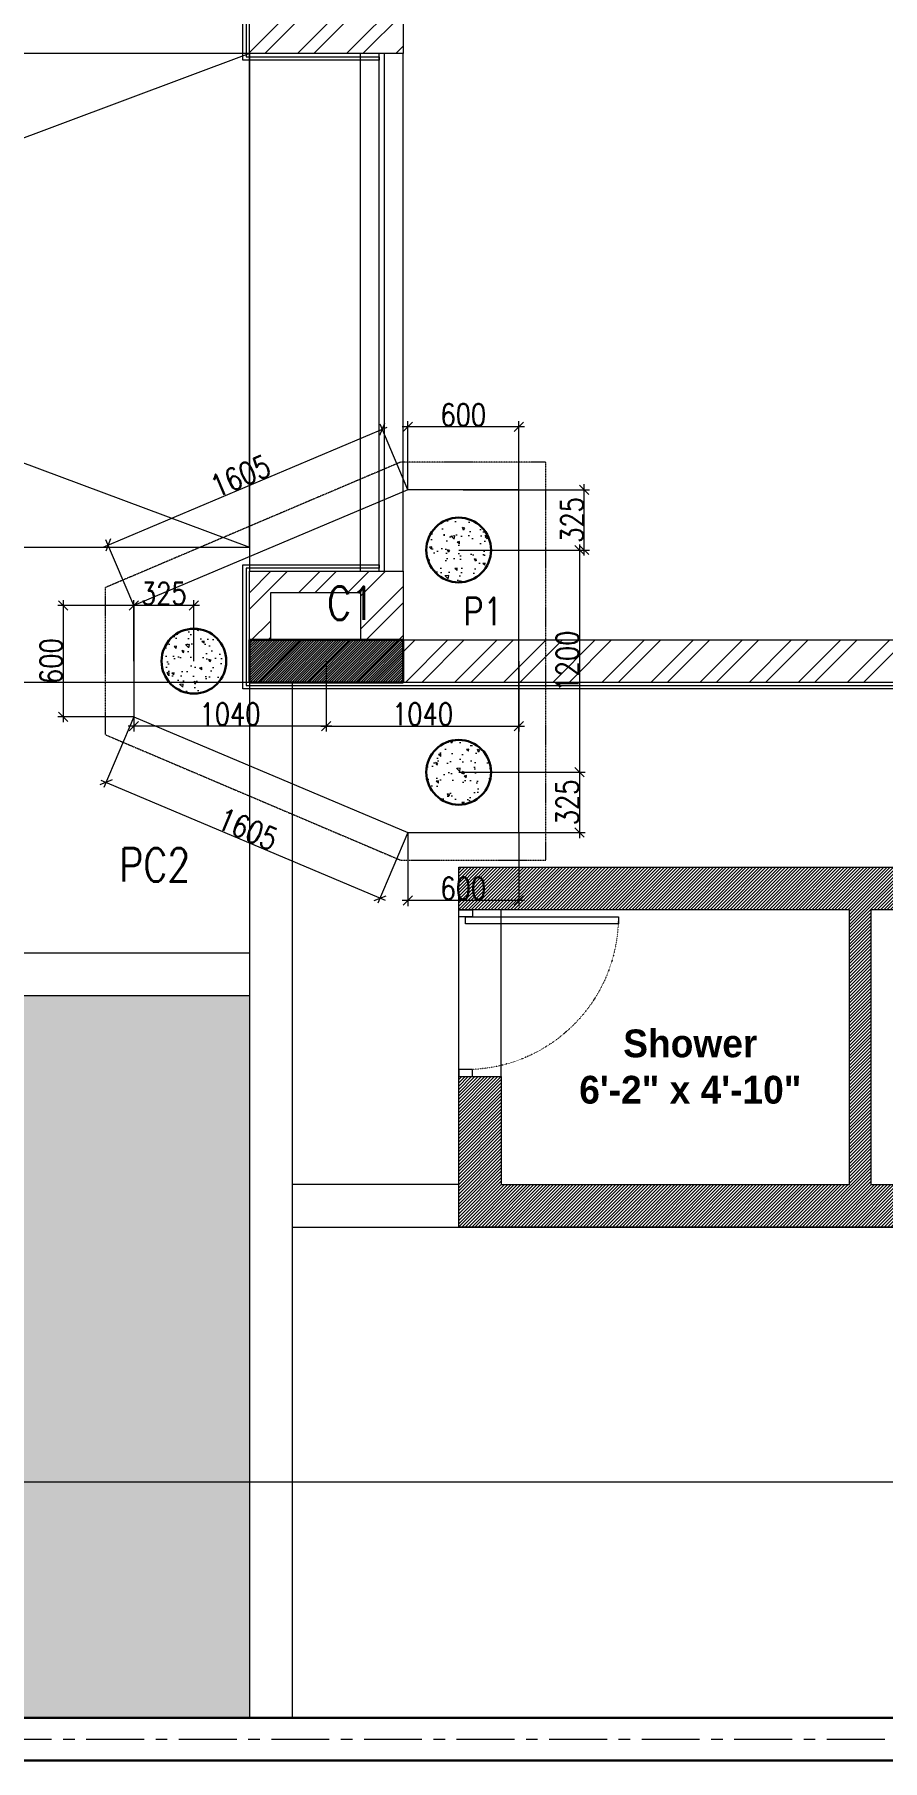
# Model space of a CAD drawing. Header units: metres. Extents: x 5205117 to 5948571, y 646915 to 1143748.
# Drawn here: x 5316327 to 5320907, y 1067810 to 1077128 of the extents above; entities that cross this region are included whole.
import ezdxf

# ---------------------------------------------------------------- set-up
doc = ezdxf.new("R2010")
doc.units = ezdxf.units.M
doc.header["$MEASUREMENT"] = 0
doc.header["$PDMODE"] = 35
doc.header["$PDSIZE"] = 10
for name, pattern in [('CENTER', [2, 1.25, -0.25, 0.25, -0.25]), ('CONTINOUS', [0]), ('DASHED', [0.75, 0.5, -0.25]), ('DOT', [0.25, 0, -0.25]), ('HIDDEN', [0.375, 0.25, -0.125])]:
    doc.linetypes.add(name, pattern=pattern)
doc.layers.get('0').update_dxf_attribs({"color": 1, "linetype": 'DASHED', "lineweight": 30})
for name, color, linetype, lineweight in [('A-01-GF', 8, 'CONTINOUS', 0), ('A-Center line', 1, 'CENTER', 9), ('plot 5', 7, 'Continuous', 30), ('road ht', 8, 'Continuous', 5), ('S-COLUMN & WALL', 5, 'Continuous', 30), ('S-COLUMN_H', 250, 'Continuous', 0), ('S-FOUND-EXCAVATION', 253, 'HIDDEN', 0), ('S-FOUND-FOOTING', 7, 'Continuous', 15), ('S-PILE', 96, 'Continuous', 30), ('S-TEXT', 7, 'Continuous', 0), ('S-TEXT COL.', 1, 'Continuous', 0), ('S-TEXT PILE', 7, 'Continuous', 0)]:
    doc.layers.add(name, color=color, linetype=linetype, lineweight=lineweight)
doc.layers.add('A-GF', color=8, linetype='Continuous', lineweight=0, transparency=0.5)
doc.styles.add('C-ROOM', font='arial.ttf')
doc.styles.add('CENTURY GOTHIC', font='GOTHIC.TTF')
doc.styles.add('SETU 1', font='romans.shx', dxfattribs={"width": 0.8})
doc.styles.get("Standard").update_dxf_attribs({"font": 'GOTHIC.TTF'})
doc.dimstyles.new('A-DIM 100', dxfattribs={"dimscale": 100, "dimtxt": 2.5, "dimasz": 1.5, "dimexe": 1, "dimexo": 1, "dimgap": 0.5, "dimtad": 1, "dimdec": 0, "dimrnd": 5, "dimzin": 3, "dimdsep": 46, "dimtxsty": 'C-ROOM', "dimblk1": 'ARCHTICK', "dimblk2": 'ARCHTICK', "dimsah": 1, "dimcen": 1.5, "dimdle": 1, "dimclrd": 256, "dimclre": 256, "dimclrt": 256, "dimadec": 0, "dimazin": 0, "dimtfac": 0.6, "dimtdec": 0, "dimtofl": 0, "dimtmove": 1, "dimatfit": 3, "dimfxl": 1, "dimtolj": 1, "dimtzin": 0, "dimlwd": -1, "dimlwe": -1, "dimarcsym": 0})
doc.dimstyles.get("Standard").update_dxf_attribs({"dimtxt": 2, "dimasz": 1, "dimexe": 0, "dimexo": 0, "dimgap": 0.1, "dimtad": 1, "dimdsep": 46, "dimtxsty": 'Standard', "dimblk": 'OBLIQUE', "dimcen": 0.1, "dimclrd": 256, "dimclre": 256, "dimclrt": 256, "dimadec": 0, "dimazin": 0, "dimtfac": 1, "dimtofl": 0, "dimtmove": 1, "dimatfit": 2, "dimldrblk": 'OPEN90', "dimfxl": 1, "dimtolj": 1, "dimtzin": 0, "dimlwd": -1, "dimlwe": -1, "dimarcsym": 0})

# ---------------------------------------------------------------- blocks, each defined once
blk = doc.blocks.new('d 1200')
at = {"layer": 'A-GF', "ltscale": 10}
for points in [[(-50, -5.82077e-11), (-50, 1099.999999999941), (-100, 1099.999999999941), (-100, -5.82077e-11)], [(-1200, -50), (-1200, 49.99999999994179), (-1150, 49.99999999994179), (-1150, -50)], [(0, -50), (0, 49.99999999994179), (-50, 49.99999999994179), (-50, -50)]]:
    blk.add_lwpolyline(points, close=True, dxfattribs=at)
at = {"layer": 'A-GF', "linetype": 'DOT', "ltscale": 2}
blk.add_arc((-50, -5.82077e-11), 1100, 90, 180, dxfattribs=at)
blk = doc.blocks.new('_Oblique')
at = {"color": 0, "linetype": 'ByBlock', "lineweight": -2}
blk.add_line((-0.5, -0.5), (0.5, 0.5), dxfattribs=at)
blk = doc.blocks.new('*D411')
at = {"layer": 'Defpoints', "color": 0, "ltscale": 5, "transparency": 16777216}
for p in [(5303338.314533548, 1069313.286205735), (5303338.314533548, 1069313.286205735), (5324948.314533549, 1069313.286205735)]:
    blk.add_point(p, dxfattribs=at)
at = {"layer": 'road ht', "color": 1, "ltscale": 5, "transparency": 16777216}
blk.add_line((5324948.314533549, 1069313.286205735), (5303338.314533548, 1069313.286205735), dxfattribs=at)
at = {"layer": 'road ht', "color": 1, "ltscale": 5, "transparency": 16777216, "xscale": 250, "yscale": 250, "zscale": 250, "rotation": 180}
blk.add_blockref('_Oblique', (5303338.314533548, 1069313.286205735), dxfattribs=at)
at = {"layer": 'road ht', "color": 1, "ltscale": 5, "transparency": 16777216, "xscale": 250, "yscale": 250, "zscale": 250}
blk.add_blockref('_Oblique', (5324948.314533549, 1069313.286205735), dxfattribs=at)
at = {"layer": 'road ht', "color": 1, "ltscale": 5, "transparency": 16777216, "insert": (5314143.314533549, 1069597.089740745), "char_height": 350, "attachment_point": 5}
blk.add_mtext('\\A1;21610', dxfattribs=at)
blk = doc.blocks.new('_Open90')
at = {"color": 0, "linetype": 'ByBlock', "lineweight": -2}
for p, q in [((-0.5, 0.5), (0, 0)), ((0, 0), (-1, 0)), ((0, 0), (-0.5, -0.5))]:
    blk.add_line(p, q, dxfattribs=at)
blk = doc.blocks.new('jkdfhjksh')
at = {"layer": 'A-01-GF', "lineweight": -2, "ltscale": 5}
h = blk.add_hatch(dxfattribs=at)
h.set_pattern_fill('ANSI32', color=256, scale=500, angle=180)
h.set_pattern_definition([(225, (0, 40543.84578141826), (132.5825214724776, -132.5825214724777), []), (225, (-88.38834750000001, 40543.84578141826), (132.5825214724776, -132.5825214724777), [])])
h.paths.add_polyline_path([(5322893.314533546, 1124074.282909575), (5322893.314533546, 1124809.282909575), (5318318.314533546, 1124809.282909575), (5318318.314533546, 1124074.282909575), (5318088.314533546, 1124074.282909575), (5318088.314533546, 1124809.282909575), (5315388.314533545, 1124809.282909575), (5315388.314533545, 1124074.282909575), (5315158.314533545, 1124074.282909575), (5315158.314533545, 1124924.282909575), (5323870.814533546, 1124924.282909575), (5323870.814533546, 1124824.282909575), (5323970.814533546, 1124824.282909575), (5323970.814533546, 1124924.282909575), (5324948.314533546, 1124924.282909575), (5324948.314533546, 1122959.282909575), (5322893.314533546, 1122959.282909575), (5322893.314533546, 1123074.282909575), (5324718.314533546, 1123074.282909575), (5324718.314533546, 1124694.282909575), (5323123.314533546, 1124694.282909575), (5323123.314533546, 1124074.282909575)])
h.paths.add_polyline_path([(5313353.314533544, 1124924.282909575), (5313353.314533544, 1124694.282909575), (5313723.314533547, 1124694.282909575), (5313723.314533547, 1124299.282909575), (5313353.314533544, 1124299.282909575), (5313353.314533544, 1124184.282909575), (5314043.314533545, 1124184.282909575), (5314043.314533545, 1124074.282909575), (5314158.314533544, 1124074.282909575), (5314158.314533544, 1124924.282909575)], flags=17)
h.paths.add_polyline_path([(5314043.314533545, 1124299.282909575), (5313838.314533547, 1124299.282909575), (5313838.314533547, 1124694.282909575), (5314043.314533545, 1124694.282909575)], flags=16)
h.paths.add_polyline_path([(5305918.314533546, 1117569.282909575), (5307928.314533547, 1117569.282909575), (5307928.314533547, 1116844.282909575), (5308043.314533547, 1116844.282909575), (5308043.314533547, 1117799.282909575), (5305688.314533547, 1117799.282909575), (5305688.314533547, 1114174.282909575), (5310348.314533546, 1114174.282909575), (5310348.314533546, 1114774.282909575), (5309748.314533546, 1114774.282909575), (5309748.314533546, 1117569.282909575), (5310348.314533546, 1117569.282909575), (5310348.314533546, 1119529.282909575), (5309518.314533546, 1119529.282909575), (5309518.314533546, 1117799.282909575), (5309068.314533546, 1117799.282909575), (5309068.314533546, 1117569.282909575), (5309518.314533546, 1117569.282909575), (5309518.314533546, 1116044.282909575), (5307928.314533547, 1116044.282909575), (5307928.314533547, 1115814.282909575), (5309518.314533546, 1115814.282909575), (5309518.314533546, 1114404.282909575), (5305918.314533546, 1114404.282909575)])
h.paths.add_polyline_path([(5310118.314533546, 1124924.282909575), (5309148.314533547, 1124924.282909575), (5309148.314533547, 1124694.282909575), (5309518.314533546, 1124694.282909575), (5309518.314533546, 1122059.282909575), (5307718.314533547, 1122059.282909575), (5307718.314533547, 1122659.282909575), (5307603.314533546, 1122659.282909575), (5307603.314533546, 1122059.282909575), (5305803.314533546, 1122059.282909575), (5305803.314533546, 1122659.282909575), (5305688.314533547, 1122659.282909575), (5305688.314533547, 1121829.282909575), (5318318.314533549, 1121829.282909575), (5318318.314533545, 1123074.282909575), (5318088.314533546, 1123074.282909575), (5318088.314533546, 1122059.282909575), (5314158.314533544, 1122059.282909588), (5314158.314533544, 1123174.282909575), (5314043.314533545, 1123174.282909575), (5314043.314533545, 1122059.282909588), (5311293.314533546, 1122059.282909588), (5311293.314533546, 1123274.282909575), (5311178.314533547, 1123274.282909575), (5311178.314533547, 1122059.282909575), (5309748.314533546, 1122059.282909575), (5309748.314533546, 1124184.282909575), (5311178.314533547, 1124184.282909575), (5311178.314533547, 1124074.282909575), (5311293.314533546, 1124074.282909575), (5311293.314533546, 1124299.282909575), (5309748.314533546, 1124299.282909575), (5309748.314533546, 1124694.282909575), (5310118.314533546, 1124694.282909575)])
h.paths.add_polyline_path([(5323423.314533546, 1114174.282909575), (5323423.314533546, 1114774.282909575), (5324948.314533546, 1114774.282909575), (5324948.314533546, 1114174.282909575)])
h.paths.add_polyline_path([(5323123.314533546, 1114174.282909575), (5317488.314533546, 1114174.282909575), (5317488.314533546, 1114774.282909575), (5318318.314533546, 1114774.282909575), (5318318.314533546, 1114404.282909575), (5322893.314533546, 1114404.282909575), (5322893.314533546, 1114774.282909575), (5323123.314533546, 1114774.282909575)])
h.paths.add_polyline_path([(5318088.314533546, 1114659.282909575), (5318088.314533546, 1114404.282909575), (5317603.314533546, 1114404.282909575), (5317603.314533546, 1114659.282909575)], flags=16)
h.paths.add_polyline_path([(5324718.314533546, 1114404.282909575), (5324718.314533546, 1114659.282909575), (5323653.314533546, 1114659.282909575), (5323653.314533546, 1114404.282909575)], flags=16)
h.paths.add_polyline_path([(5317488.314533546, 1117569.282909575), (5317488.314533546, 1119529.282909575), (5318318.314533546, 1119529.282909575), (5318318.314533546, 1117569.282909575)])
h.paths.add_polyline_path([(5317603.314533546, 1117799.282909575), (5317603.314533546, 1119299.282909575), (5318088.314533546, 1119299.282909575), (5318088.314533546, 1117799.282909575)], flags=16)
h.paths.add_polyline_path([(5300858.314533546, 1124924.282909575), (5308248.314533547, 1124924.282909575), (5308248.314533547, 1124694.282909575), (5307718.314533547, 1124694.282909575), (5307718.314533547, 1123559.282909575), (5307603.314533546, 1123559.282909575), (5307603.314533546, 1124694.282909575), (5305803.314533546, 1124694.282909575), (5305803.314533546, 1123659.282909575), (5305688.314533547, 1123659.282909575), (5305688.314533547, 1124694.282909575), (5301088.314533546, 1124694.282909575), (5301088.314533546, 1124324.282909575), (5300858.314533546, 1124324.282909575)])
h.paths.add_polyline_path([(5322893.314533546, 1121459.282909575), (5322893.314533546, 1122059.282909575), (5324948.314533546, 1122059.282909575), (5324948.314533546, 1121459.282909575)])
h.paths.add_polyline_path([(5323123.314533546, 1121574.282909575), (5323123.314533546, 1121829.282909575), (5324718.314533546, 1121829.282909575), (5324718.314533546, 1121574.282909575)], flags=16)
h.paths.add_polyline_path([(5300858.314533546, 1120599.282909575), (5305688.314533547, 1120599.282909575), (5305688.314533547, 1119299.282909575), (5305918.314533546, 1119299.282909575), (5305918.314533546, 1120829.282909575), (5301088.314533546, 1120829.282909575), (5301088.314533546, 1121199.282909575), (5300858.314533546, 1121199.282909575)])
h.paths.add_polyline_path([(5310233.314533546, 1117799.282909575), (5309748.314533546, 1117799.282909575), (5309748.314533546, 1119299.282909575), (5310233.314533546, 1119299.282909575)], flags=16)
h.paths.add_polyline_path([(5299058.314533547, 1120599.282909575), (5300558.314533547, 1120599.282909575), (5300558.314533547, 1121199.282909575), (5299058.314533547, 1121199.282909575)])
h.paths.add_polyline_path([(5299288.314533546, 1120829.282909575), (5300478.314533546, 1120829.282909575), (5300478.314533546, 1121084.282909575), (5299288.314533546, 1121084.282909575)], flags=16)
h.paths.add_polyline_path([(5299058.314533547, 1124924.282909575), (5300558.314533547, 1124924.282909575), (5300558.314533547, 1124324.282909575), (5299058.314533547, 1124324.282909575)])
h.paths.add_polyline_path([(5299288.314533546, 1124694.282909575), (5300478.314533546, 1124694.282909575), (5300478.314533546, 1124439.282909575), (5299288.314533546, 1124439.282909575)], flags=16)
h.paths.add_polyline_path([(5303338.314533546, 1120299.282909575), (5303338.314533546, 1119299.282909575), (5303568.314533546, 1119299.282909575), (5303568.314533546, 1120299.282909575)], flags=0)
h.paths.add_polyline_path([(5303338.314533546, 1114174.282909575), (5303568.314533546, 1114174.282909575), (5303568.314533546, 1117799.282909575), (5303338.314533546, 1117799.282909575)])
h.paths.add_polyline_path([(5309748.314533546, 1114659.282909575), (5310233.314533546, 1114659.282909575), (5310233.314533546, 1114404.282909575), (5309748.314533546, 1114404.282909575)], flags=16)
h = blk.add_hatch(dxfattribs=at)
h.set_pattern_fill('ANSI31', color=256, scale=75)
h.set_pattern_definition([(45, (2505790.000507657, 714149.0825430695), (-6.629126073623882, 6.629126073623883), [])])
h.paths.add_polyline_path([(5318318.314533549, 1114404.282909575), (5317488.314533549, 1114404.282909575), (5317488.314533549, 1114174.282909575), (5318318.314533549, 1114174.282909575)])
for p, q in [((5317488.314533546, 1117569.282909575), (5310348.314533546, 1117569.282909575)), ((5317488.314533546, 1117569.282909575), (5310348.314533546, 1114904.282909575)), ((5310348.314533546, 1117569.282909575), (5317488.314533549, 1114904.282909575)), ((5317488.314533546, 1117569.282909575), (5317488.314533546, 1114774.282909575)), ((5318088.314533546, 1114774.282909575), (5318088.314533546, 1117569.282909575)), ((5318188.314533547, 1114774.282909575), (5318188.314533547, 1117569.282909575)), ((5318218.314533546, 1114774.282909575), (5318218.314533546, 1117569.282909575)), ((5318318.314533546, 1114774.282909575), (5318318.314533546, 1117569.282909575)), ((5317488.314533549, 1114174.282909575), (5310348.314533546, 1114174.282909575))]:
    blk.add_line(p, q, dxfattribs=at)
for points in [[(5317488.314533546, 1117569.282909575), (5317488.314533546, 1119529.282909575), (5318318.314533546, 1119529.282909575), (5318318.314533546, 1117569.282909575)], [(5310348.314533546, 1114904.282909575), (5317488.314533546, 1114904.282909575), (5317488.314533546, 1117569.282909575), (5310348.314533546, 1117569.282909575)], [(5318188.314533547, 1114791.282909575), (5317471.314533547, 1114791.282909575), (5317471.314533547, 1114157.282909574), (5323140.314533547, 1114157.282909574), (5323140.314533547, 1114791.282909575), (5323023.314533546, 1114791.282909575), (5323023.314533546, 1114809.282909575), (5323158.314533547, 1114809.282909575), (5323158.314533547, 1114139.282909574), (5317453.314533546, 1114139.282909574), (5317453.314533546, 1114809.282909575), (5318188.314533547, 1114809.282909575)], [(5323123.314533546, 1114174.282909575), (5317488.314533546, 1114174.282909575), (5317488.314533546, 1114774.282909575), (5318318.314533546, 1114774.282909575), (5318318.314533546, 1114404.282909575), (5322893.314533546, 1114404.282909575), (5322893.314533546, 1114774.282909575), (5323123.314533546, 1114774.282909575)], [(5318088.314533546, 1114659.282909575), (5318088.314533546, 1114404.282909575), (5317603.314533546, 1114404.282909575), (5317603.314533546, 1114659.282909575)], [(5318318.314533549, 1114404.282909575), (5317488.314533549, 1114404.282909575), (5317488.314533549, 1114174.282909575), (5318318.314533549, 1114174.282909575)]]:
    blk.add_lwpolyline(points, close=True, dxfattribs=at)
at = {"layer": 'A-01-GF', "lineweight": -2, "ltscale": 5, "flags": 128}
blk.add_lwpolyline([(5317471.314533547, 1119399.282909575), (5317471.314533547, 1117552.282909575), (5318188.314533547, 1117552.282909575), (5318188.314533547, 1117534.282909575), (5317453.314533546, 1117534.282909575), (5317453.314533546, 1119399.282909575)], close=True, dxfattribs=at)
blk = doc.blocks.new('P2')
at = {"layer": 'S-PILE', "lineweight": 0}
h = blk.add_hatch(dxfattribs=at)
h.set_pattern_fill('AR-CONC', color=256, scale=20)
h.set_pattern_definition([(50, (0, 0), (143.4520365201507, -12.55042699651902), [15, -165]), (355, (0, 0), (-27.7502667226, 150.4384267400024), [12, -132]), (100.45144446, (11.9543362, -1.0458688), (115.7017693454224, 137.8879981937259), [12.74803839999999, -140.2284223999999]), (46.1842, (0, 40), (213.4482661343145, -33.10385615861531), [22.5, -247.5]), (96.63563549000003, (17.787349, 37.2413386), (186.9323891348456, 194.8237201549101), [19.1220684, -210.3427519999999]), (351.18416399, (0, 40), (186.9323890109546, 194.823720053998), [18, -198.0000002]), (21, (20, 30), (119.3814104236923, -80.52377813306776), [15, -165]), (326, (20, 30), (48.66306638431634, 145.0300090093706), [12, -132]), (71.45144474, (29.94845080000001, 23.2896852), (168.0444753459942, 64.50623056127077), [12.748038, -140.2284224]), (37.5, (0, 0), (2.431971063458133, 66.5787707662623), [0, -130.4, 0, -134, 0, -132.5]), (7.499999999999999, (0, 0), (52.61390748842972, 78.88234237647205), [0, -76.39999999999999, 0, -127.4, 0, -50.5]), (327.5, (-44.59999999999999, 0), (106.7644872344818, -4.510974346875951), [0, -50, 0, -156, 0, -207]), (317.5, (-64.6, 0), (116.6372338684772, 20.02099646646354), [0, -65, 0, -103.6, 0, -147])])
edge = h.paths.add_edge_path()
edge.add_arc((0, 0), 175, 0, 360)
at = {"layer": 'S-PILE'}
blk.add_circle((0, 0), 175, dxfattribs=at)
blk = doc.blocks.new('*D475')
at = {"layer": 'Defpoints', "color": 0, "transparency": 16777216}
for p in [(5316863.314533549, 1073445.437128158), (5318343.450911826, 1072820.437114863), (5318193.787423098, 1072466.001323738)]:
    blk.add_point(p, dxfattribs=at)
at = {"layer": 'S-TEXT', "color": 9, "transparency": 16777216}
for p, q in [((5316863.314533549, 1073445.437128158), (5316701.981035231, 1073063.364208454)), ((5318343.450911826, 1072820.437114863), (5318182.117413507, 1072438.364195158))]:
    blk.add_line(p, q, dxfattribs=at)
at = {"layer": 'S-TEXT', "transparency": 16777216}
blk.add_line((5316686.013916242, 1073102.671346625), (5318221.424551678, 1072454.331314147), dxfattribs=at)
at = {"layer": 'S-TEXT', "transparency": 16777216, "xscale": 50, "yscale": 50, "zscale": 50}
for p, rotation in [((5316713.65104482, 1073091.001337034), 157.1076893340098), ((5318193.787423098, 1072466.001323738), 337.1076893340098)]:
    blk.add_blockref('_Oblique', p, dxfattribs=dict(at, rotation=rotation))
at = {"layer": 'S-TEXT', "color": 0, "lineweight": 0, "transparency": 16777216, "insert": (5317479.00425474, 1072838.381775643), "char_height": 120, "attachment_point": 5, "rotation": 337.1076893340098, "style": 'SETU 1'}
blk.add_mtext('\\A1;1605', dxfattribs=at)
blk = doc.blocks.new('*D476')
at = {"layer": 'Defpoints', "color": 0, "transparency": 16777216}
for p in [(5318205.343818183, 1074997.504855259), (5318343.450911826, 1074670.437114863), (5316863.314533549, 1074045.437128159)]:
    blk.add_point(p, dxfattribs=at)
at = {"layer": 'S-TEXT', "color": 9, "transparency": 16777216}
for p, q in [((5318343.450911826, 1074670.437114863), (5318193.673809012, 1075025.141984017)), ((5316863.314533549, 1074045.437128159), (5316713.537430737, 1074400.141997313))]:
    blk.add_line(p, q, dxfattribs=at)
at = {"layer": 'S-TEXT', "transparency": 16777216}
blk.add_line((5316697.570311148, 1074360.834859386), (5318232.980946941, 1075009.174864428), dxfattribs=at)
at = {"layer": 'S-TEXT', "transparency": 16777216, "xscale": 50, "yscale": 50, "zscale": 50}
for p, rotation in [((5318205.343818183, 1074997.504855259), 22.89230979239079), ((5316725.207439907, 1074372.504868555), 202.8923097923908)]:
    blk.add_blockref('_Oblique', p, dxfattribs=dict(at, rotation=rotation))
at = {"layer": 'S-TEXT', "color": 0, "lineweight": 0, "transparency": 16777216, "insert": (5317439.990609178, 1074744.885307549), "char_height": 120, "attachment_point": 5, "rotation": 22.892309792390794, "style": 'SETU 1'}
blk.add_mtext('\\A1;1605', dxfattribs=at)
blk = doc.blocks.new('*D477')
at = {"layer": 'Defpoints', "color": 0, "transparency": 16777216}
for p in [(5316863.314533551, 1074045.437128159), (5316482.616403862, 1073445.437128159), (5316863.314533551, 1073445.437128159)]:
    blk.add_point(p, dxfattribs=at)
at = {"layer": 'S-TEXT', "color": 9, "transparency": 16777216}
for p, q in [((5316863.314533551, 1074045.437128159), (5316452.616403863, 1074045.437128159)), ((5316863.314533551, 1073445.437128159), (5316452.616403863, 1073445.437128159))]:
    blk.add_line(p, q, dxfattribs=at)
at = {"layer": 'S-TEXT', "transparency": 16777216}
blk.add_line((5316482.616403862, 1074075.437128159), (5316482.616403862, 1073415.437128159), dxfattribs=at)
at = {"layer": 'S-TEXT', "transparency": 16777216, "xscale": 50, "yscale": 50, "zscale": 50}
for p, rotation in [((5316482.616403862, 1074045.437128159), 90), ((5316482.616403862, 1073445.437128159), 270)]:
    blk.add_blockref('_Oblique', p, dxfattribs=dict(at, rotation=rotation))
at = {"layer": 'S-TEXT', "color": 0, "lineweight": 0, "transparency": 16777216, "insert": (5316417.616403862, 1073745.437128157), "char_height": 120, "attachment_point": 5, "rotation": 90, "style": 'SETU 1'}
blk.add_mtext('\\A1;600', dxfattribs=at)
blk = doc.blocks.new('*D473')
at = {"layer": 'Defpoints', "color": 0, "transparency": 16777216}
for p in [(5318618.314533551, 1074345.437123012), (5318618.314533551, 1073145.437123012), (5319270.654096615, 1073145.437123012)]:
    blk.add_point(p, dxfattribs=at)
at = {"layer": 'S-TEXT', "transparency": 16777216}
blk.add_line((5319270.654096615, 1074375.437123012), (5319270.654096615, 1073115.437123012), dxfattribs=at)
at = {"layer": 'S-TEXT', "color": 9, "transparency": 16777216}
for p, q in [((5318618.314533551, 1074345.437123012), (5319300.654096614, 1074345.437123012)), ((5318618.314533551, 1073145.437123012), (5319300.654096614, 1073145.437123012))]:
    blk.add_line(p, q, dxfattribs=at)
at = {"layer": 'S-TEXT', "transparency": 16777216, "xscale": 50, "yscale": 50, "zscale": 50}
for p, rotation in [((5319270.654096615, 1074345.437123012), 90), ((5319270.654096615, 1073145.437123012), 270)]:
    blk.add_blockref('_Oblique', p, dxfattribs=dict(at, rotation=rotation))
at = {"layer": 'S-TEXT', "color": 0, "lineweight": 0, "transparency": 16777216, "insert": (5319205.654096614, 1073745.437123011), "char_height": 120, "attachment_point": 5, "rotation": 90, "style": 'SETU 1'}
blk.add_mtext('\\A1;1200', dxfattribs=at)
blk = doc.blocks.new('*D478')
at = {"layer": 'Defpoints', "color": 0, "transparency": 16777216}
for p in [(5318343.450911826, 1075010.292876665), (5318343.450911826, 1074670.437114862), (5318943.450960119, 1074670.437114862)]:
    blk.add_point(p, dxfattribs=at)
at = {"layer": 'S-TEXT', "color": 9, "transparency": 16777216}
for p, q in [((5318343.450911826, 1074670.437114862), (5318343.450911826, 1075040.292876665)), ((5318943.450960119, 1074670.437114862), (5318943.450960119, 1075040.292876665))]:
    blk.add_line(p, q, dxfattribs=at)
at = {"layer": 'S-TEXT', "transparency": 16777216}
blk.add_line((5318973.45096012, 1075010.292876665), (5318313.450911825, 1075010.292876665), dxfattribs=at)
at = {"layer": 'S-TEXT', "transparency": 16777216, "xscale": 50, "yscale": 50, "zscale": 50, "rotation": 180}
blk.add_blockref('_Oblique', (5318343.450911826, 1075010.292876665), dxfattribs=at)
at = {"layer": 'S-TEXT', "transparency": 16777216, "xscale": 50, "yscale": 50, "zscale": 50}
blk.add_blockref('_Oblique', (5318943.450960119, 1075010.292876665), dxfattribs=at)
at = {"layer": 'S-TEXT', "color": 0, "lineweight": 0, "transparency": 16777216, "insert": (5318643.450935972, 1075075.292876665), "char_height": 120, "attachment_point": 5, "style": 'SETU 1'}
blk.add_mtext('\\A1;600', dxfattribs=at)
blk = doc.blocks.new('*D479')
at = {"layer": 'Defpoints', "color": 0, "transparency": 16777216}
for p in [(5318343.450911826, 1072820.437114863), (5318943.450960119, 1072820.437114863), (5318343.450911826, 1072453.466929209)]:
    blk.add_point(p, dxfattribs=at)
at = {"layer": 'S-TEXT', "color": 9, "transparency": 16777216}
for p, q in [((5318343.450911826, 1072820.437114863), (5318343.450911826, 1072423.466929209)), ((5318943.450960119, 1072820.437114863), (5318943.450960119, 1072423.466929209))]:
    blk.add_line(p, q, dxfattribs=at)
at = {"layer": 'S-TEXT', "transparency": 16777216}
blk.add_line((5318973.45096012, 1072453.466929209), (5318313.450911825, 1072453.466929209), dxfattribs=at)
at = {"layer": 'S-TEXT', "transparency": 16777216, "xscale": 50, "yscale": 50, "zscale": 50, "rotation": 180}
blk.add_blockref('_Oblique', (5318343.450911826, 1072453.466929209), dxfattribs=at)
at = {"layer": 'S-TEXT', "transparency": 16777216, "xscale": 50, "yscale": 50, "zscale": 50}
blk.add_blockref('_Oblique', (5318943.450960119, 1072453.466929209), dxfattribs=at)
at = {"layer": 'S-TEXT', "color": 0, "lineweight": 0, "transparency": 16777216, "insert": (5318643.450935972, 1072518.466929209), "char_height": 120, "attachment_point": 5, "style": 'SETU 1'}
blk.add_mtext('\\A1;600', dxfattribs=at)
blk = doc.blocks.new('*D480')
at = {"layer": 'Defpoints', "color": 0, "transparency": 16777216}
for p in [(5317903.314533549, 1073745.437128156), (5318943.450960119, 1073745.437114863), (5318943.450960119, 1073394.759449108)]:
    blk.add_point(p, dxfattribs=at)
at = {"layer": 'S-TEXT', "color": 9, "transparency": 16777216}
for p, q in [((5317903.314533549, 1073745.437128156), (5317903.314533549, 1073364.759449108)), ((5318943.450960119, 1073745.437114863), (5318943.450960119, 1073364.759449108))]:
    blk.add_line(p, q, dxfattribs=at)
at = {"layer": 'S-TEXT', "transparency": 16777216}
blk.add_line((5317873.314533549, 1073394.759449108), (5318973.45096012, 1073394.759449108), dxfattribs=at)
at = {"layer": 'S-TEXT', "transparency": 16777216, "xscale": 50, "yscale": 50, "zscale": 50, "rotation": 180}
blk.add_blockref('_Oblique', (5317903.314533549, 1073394.759449108), dxfattribs=at)
at = {"layer": 'S-TEXT', "transparency": 16777216, "xscale": 50, "yscale": 50, "zscale": 50}
blk.add_blockref('_Oblique', (5318943.450960119, 1073394.759449108), dxfattribs=at)
at = {"layer": 'S-TEXT', "color": 0, "lineweight": 0, "transparency": 16777216, "insert": (5318423.382746835, 1073459.759449108), "char_height": 120, "attachment_point": 5, "style": 'SETU 1'}
blk.add_mtext('\\A1;1040', dxfattribs=at)
blk = doc.blocks.new('*D481')
at = {"layer": 'Defpoints', "color": 0, "transparency": 16777216}
for p in [(5316863.314533549, 1073745.437128158), (5317903.314533549, 1073745.437128156), (5316863.314533549, 1073394.759449108)]:
    blk.add_point(p, dxfattribs=at)
at = {"layer": 'S-TEXT', "color": 9, "transparency": 16777216}
for p, q in [((5316863.314533549, 1073745.437128158), (5316863.314533549, 1073364.759449108)), ((5317903.314533549, 1073745.437128156), (5317903.314533549, 1073364.759449108))]:
    blk.add_line(p, q, dxfattribs=at)
at = {"layer": 'S-TEXT', "transparency": 16777216}
blk.add_line((5317933.31453355, 1073394.759449108), (5316833.31453355, 1073394.759449108), dxfattribs=at)
at = {"layer": 'S-TEXT', "transparency": 16777216, "xscale": 50, "yscale": 50, "zscale": 50, "rotation": 180}
blk.add_blockref('_Oblique', (5316863.314533549, 1073394.759449108), dxfattribs=at)
at = {"layer": 'S-TEXT', "transparency": 16777216, "xscale": 50, "yscale": 50, "zscale": 50}
blk.add_blockref('_Oblique', (5317903.314533549, 1073394.759449108), dxfattribs=at)
at = {"layer": 'S-TEXT', "color": 0, "lineweight": 0, "transparency": 16777216, "insert": (5317383.314533549, 1073459.759449108), "char_height": 120, "attachment_point": 5, "style": 'SETU 1'}
blk.add_mtext('\\A1;1040', dxfattribs=at)
blk = doc.blocks.new('*D482')
at = {"layer": 'Defpoints', "color": 0, "transparency": 16777216}
for p in [(5318643.314533551, 1074670.437114863), (5319295.65409661, 1074670.437114863), (5318618.314533551, 1074345.437123012)]:
    blk.add_point(p, dxfattribs=at)
at = {"layer": 'S-TEXT', "color": 9, "transparency": 16777216}
for p, q in [((5318643.314533551, 1074670.437114863), (5319325.654096611, 1074670.437114863)), ((5318618.314533551, 1074345.437123012), (5319325.654096611, 1074345.437123012))]:
    blk.add_line(p, q, dxfattribs=at)
at = {"layer": 'S-TEXT', "transparency": 16777216}
blk.add_line((5319295.65409661, 1074315.437123012), (5319295.65409661, 1074700.437114863), dxfattribs=at)
at = {"layer": 'S-TEXT', "transparency": 16777216, "xscale": 50, "yscale": 50, "zscale": 50}
for p, rotation in [((5319295.65409661, 1074670.437114863), 90), ((5319295.65409661, 1074345.437123012), 270)]:
    blk.add_blockref('_Oblique', p, dxfattribs=dict(at, rotation=rotation))
at = {"layer": 'S-TEXT', "color": 0, "lineweight": 0, "transparency": 16777216, "insert": (5319230.65409661, 1074507.937118936), "char_height": 120, "attachment_point": 5, "rotation": 90, "style": 'SETU 1'}
blk.add_mtext('\\A1;325', dxfattribs=at)
blk = doc.blocks.new('*D474')
at = {"layer": 'Defpoints', "color": 0, "transparency": 16777216}
for p in [(5318618.314533551, 1073145.437133306), (5318618.314533551, 1072820.437141456), (5319270.654096609, 1072820.437141456)]:
    blk.add_point(p, dxfattribs=at)
at = {"layer": 'S-TEXT', "transparency": 16777216}
blk.add_line((5319270.654096609, 1073175.437133306), (5319270.654096609, 1072790.437141456), dxfattribs=at)
at = {"layer": 'S-TEXT', "color": 9, "transparency": 16777216}
for p, q in [((5318618.314533551, 1073145.437133306), (5319300.654096609, 1073145.437133306)), ((5318618.314533551, 1072820.437141456), (5319300.654096609, 1072820.437141456))]:
    blk.add_line(p, q, dxfattribs=at)
at = {"layer": 'S-TEXT', "transparency": 16777216, "xscale": 50, "yscale": 50, "zscale": 50}
for p, rotation in [((5319270.654096609, 1073145.437133306), 90), ((5319270.654096609, 1072820.437141456), 270)]:
    blk.add_blockref('_Oblique', p, dxfattribs=dict(at, rotation=rotation))
at = {"layer": 'S-TEXT', "color": 0, "lineweight": 0, "transparency": 16777216, "insert": (5319205.654096609, 1072982.937137379), "char_height": 120, "attachment_point": 5, "rotation": 90, "style": 'SETU 1'}
blk.add_mtext('\\A1;325', dxfattribs=at)
blk = doc.blocks.new('*D483')
at = {"layer": 'Defpoints', "color": 0, "transparency": 16777216}
for p in [(5316863.314533549, 1074045.437128159), (5316863.314533549, 1073745.437128158), (5317188.314533549, 1073745.437128158)]:
    blk.add_point(p, dxfattribs=at)
at = {"layer": 'S-TEXT', "transparency": 16777216}
blk.add_line((5317218.314533549, 1074045.437128159), (5316833.31453355, 1074045.437128159), dxfattribs=at)
at = {"layer": 'S-TEXT', "color": 9, "transparency": 16777216}
for p, q in [((5316863.314533549, 1073745.437128158), (5316863.314533549, 1074075.437128159)), ((5317188.314533549, 1073745.437128158), (5317188.314533549, 1074075.437128159))]:
    blk.add_line(p, q, dxfattribs=at)
at = {"layer": 'S-TEXT', "transparency": 16777216, "xscale": 50, "yscale": 50, "zscale": 50, "rotation": 180}
blk.add_blockref('_Oblique', (5316863.314533549, 1074045.437128159), dxfattribs=at)
at = {"layer": 'S-TEXT', "transparency": 16777216, "xscale": 50, "yscale": 50, "zscale": 50}
blk.add_blockref('_Oblique', (5317188.314533549, 1074045.437128159), dxfattribs=at)
at = {"layer": 'S-TEXT', "color": 0, "lineweight": 0, "transparency": 16777216, "insert": (5317025.814533549, 1074110.437128159), "char_height": 120, "attachment_point": 5, "style": 'SETU 1'}
blk.add_mtext('\\A1;325', dxfattribs=at)

msp = doc.modelspace()

# ---------------------------------------------------------------- hatches: boundary and pattern name
at = {"layer": 'road ht', "transparency": 33554559}
h = msp.add_hatch(dxfattribs=at)
h.set_pattern_fill('ANSI31', color=256, scale=100, angle=180)
h.set_pattern_definition([(225, (2943964.917347267, -117154.6295754014), (8.83883476483184, -8.838834764831851), [])])
h.paths.add_polyline_path([(5320844.272063568, 1072402.976315349), (5320844.272063568, 1070920.437455028), (5322360.970729187, 1070920.437455028), (5322360.970729187, 1072632.976315349), (5322590.970728233, 1072632.976315349), (5322590.970728233, 1070690.437455028), (5318618.301626518, 1070690.437455028), (5318618.301626518, 1071502.976315111), (5318848.301625564, 1071502.976315111), (5318848.301625564, 1070920.437455028), (5320729.272063569, 1070920.437455028), (5320729.272063569, 1072402.976315349), (5318618.301626518, 1072402.976315349), (5318618.301626518, 1072632.976315349), (5321460.970728233, 1072632.976315349), (5321460.970728233, 1072402.976315349)])
h = msp.add_hatch(color=256, dxfattribs=at)
h.dxf.hatch_style = 1
h.paths.add_polyline_path([(5310348.325183228, 1071940.437127918), (5317488.314533546, 1071940.437127918), (5317488.314533546, 1068040.437127918), (5310348.325183228, 1068040.437127918)])
at = {"layer": 'S-COLUMN_H'}
h = msp.add_hatch(color=256, dxfattribs=at)
h.dxf.hatch_style = 1
h.paths.add_polyline_path([(5317488.314533546, 1073630.437128157), (5317488.314533546, 1073860.437128157), (5318318.314533546, 1073860.437128157), (5318318.314533546, 1073630.437128157)])

# ---------------------------------------------------------------- linework, layer by layer
at = {"layer": 'A-Center line', "ltscale": 250}
msp.add_line((5289607.006874875, 1067925.266908868), (5338244.73995233, 1067925.266908868), dxfattribs=at)
at = {"layer": 'plot 5'}
msp.add_lwpolyline([(5337846.874224975, 1080479.690638632), (5337846.874224975, 1067810.437127918), (5289851.874224975, 1067810.437128156), (5289850.517622307, 1068040.437127918), (5337616.874224976, 1068040.437127918), (5337616.874224976, 1080479.690638632), (5337846.874224975, 1080479.690638632)], dxfattribs=at)
at = {"layer": 'road ht', "transparency": 33554559}
for p, q in [((5317488.325183228, 1073630.437128157), (5317488.325183228, 1068040.437127918)), ((5317718.325183228, 1073630.437128157), (5317718.325183228, 1068040.437127918)), ((5318618.301626518, 1071502.976315111), (5318618.301626518, 1072447.789435238)), ((5318848.301625564, 1071502.976315111), (5318848.301625564, 1072402.976315349)), ((5310348.329194382, 1072170.437127918), (5317488.299872711, 1072170.437127918)), ((5318618.301626518, 1070920.437127918), (5317718.30306752, 1070920.433933109))]:
    msp.add_line(p, q, dxfattribs=at)
for points in [[(5320844.272063568, 1072402.976315349), (5320844.272063568, 1070920.437455028), (5322360.970729187, 1070920.437455028), (5322360.970729187, 1072632.976315349), (5322590.970728233, 1072632.976315349), (5322590.970728233, 1070690.437455028), (5318618.301626518, 1070690.437455028), (5318618.301626518, 1071502.976315111), (5318848.301625564, 1071502.976315111), (5318848.301625564, 1070920.437455028), (5320729.272063569, 1070920.437455028), (5320729.272063569, 1072402.976315349), (5318618.301626518, 1072402.976315349), (5318618.301626518, 1072632.976315349), (5321460.970728233, 1072632.976315349), (5321460.970728233, 1072402.976315349)], [(5310348.325183228, 1071940.437127918), (5317488.314533546, 1071940.437127918), (5317488.314533546, 1068040.437127918), (5310348.325183228, 1068040.437127918)]]:
    msp.add_lwpolyline(points, close=True, dxfattribs=at)
msp.add_lwpolyline([(5317718.303883865, 1070690.437127918), (5337616.874224976, 1070690.437127918)], dxfattribs=at)
at = {"layer": 'S-COLUMN & WALL', "ltscale": 5}
msp.add_lwpolyline([(5317488.314533546, 1073630.437128157), (5317488.314533546, 1073860.437128157), (5318318.314533546, 1073860.437128157), (5318318.314533546, 1073630.437128157)], close=True, dxfattribs=at)
at = {"layer": 'S-FOUND-EXCAVATION'}
msp.add_lwpolyline([(5316708.672231582, 1073349.001939117), (5318306.204817883, 1072670.437114889), (5319088.808658152, 1072670.437114889), (5319088.808658152, 1074820.437114889), (5318306.204819196, 1074820.437114889), (5316708.672231582, 1074141.872319027)], close=True, dxfattribs=at)
at = {"layer": 'S-FOUND-FOOTING', "color": 202}
msp.add_lwpolyline([(5316863.314533549, 1073445.437128158), (5318343.450911826, 1072820.437114863), (5318943.450960119, 1072820.437114863), (5318943.450960119, 1074670.437114862), (5318343.450911826, 1074670.437114862), (5316863.314533549, 1074045.437128159), (5316863.314533549, 1073445.437128158)], dxfattribs=at)

# ---------------------------------------------------------------- block references
at = {"layer": 'A-01-GF'}
msp.add_blockref('jkdfhjksh', (0, -40543.84578141779), dxfattribs=at)
at = {"layer": 'road ht', "transparency": 33554559, "extrusion": (0, 0, -1), "xscale": 0.7500000000000018, "yscale": 0.7500000000000018, "zscale": -0.7500000000000018, "rotation": 90.00000000000003}
msp.add_blockref('d 1200', (-5318655.801625565, 1072402.976315349), dxfattribs=at)
at = {"layer": 'S-PILE', "rotation": 90.00000000000003}
for p in [(5318618.31453355, 1074345.437123012), (5317188.314533549, 1073745.437128158), (5318618.314533548, 1073145.437123012)]:
    msp.add_blockref('P2', p, dxfattribs=at)

# ---------------------------------------------------------------- texts
at = {"layer": 'road ht', "transparency": 33554559, "insert": (5319869.285395538, 1071555.648164503), "char_height": 150, "width": 5030.203356218762, "attachment_point": 5, "style": 'CENTURY GOTHIC'}
msp.add_mtext('\\pxqc;{\\fCentury Gothic|b1|i0|c0|p34;Shower\\P6\'-2" x 4\'-10"}', dxfattribs=at)
at = {"layer": 'S-TEXT COL.', "color": 1, "true_color": 0xe61414, "style": 'SETU 1', "width": 0.8}
msp.add_text('C1', height=180, dxfattribs=at).set_placement((5317908.135915629, 1073968.102227932))
at = {"layer": 'S-TEXT COL.', "color": 7, "style": 'SETU 1', "width": 0.8}
msp.add_text('PC2', height=180, dxfattribs=at).set_placement((5316785.906229406, 1072555.308424332))
at = {"layer": 'S-TEXT PILE', "style": 'SETU 1', "width": 0.8}
msp.add_text('P1', height=150, dxfattribs=at).set_placement((5318643.280356034, 1073938.94207312))

# ---------------------------------------------------------------- dimensions: what is measured, and where the dimension line sits
at = {"layer": 'road ht', "color": 12, "ltscale": 5}
dim = msp.add_aligned_dim(p1=(5324948.314533549, 1069313.286205735), p2=(5303338.314533548, 1069313.286205735), distance=0, dimstyle='Standard', override={"dimtxt": 350, "dimasz": 250, "dimgap": 100, "dimdec": 0, "dimclrd": 1, "dimclrt": 1, "dimtdec": 0, "dimfxl": 0.1}, dxfattribs=at)
dim.commit()
dim.dimension.update_dxf_attribs({"geometry": '*D411', "text_midpoint": (5314143.314533549, 1069597.089740745)})
at = {"layer": 'S-TEXT', "lineweight": 0}
for p1, p2, distance, picture, middle in [((5318943.450960119, 1074670.437114862), (5318343.450911826, 1074670.437114862), -339.8557618029881, '*D478', (5318643.450935972, 1075075.292876665)), ((5316863.314533549, 1074045.437128159), (5318343.450911826, 1074670.437114862), 355.0308101039487, '*D476', (5317439.990609178, 1074744.885307549)), ((5318618.31453355, 1074345.437123012), (5318618.314533548, 1073145.437123012), 652.3395630661398, '*D473', (5319205.654096614, 1073745.437123011)), ((5316863.314533549, 1074045.437128159), (5316863.314533549, 1073445.437128158), -380.6981296874583, '*D477', (5316417.616403862, 1073745.437128157)), ((5316863.314533549, 1073445.437128158), (5318343.450911826, 1072820.437114863), -384.7387293848624, '*D475', (5317479.00425474, 1072838.381775643)), ((5318943.450960119, 1072820.437114863), (5318343.450911826, 1072820.437114863), 366.97018565400504, '*D479', (5318643.450935972, 1072518.466929209))]:
    dim = msp.add_aligned_dim(p1=p1, p2=p2, distance=distance, dimstyle='A-DIM 100', override={"dimtxt": 1.199999999999999, "dimasz": 0.5, "dimexe": 0.3, "dimexo": 0, "dimgap": 0.05, "dimtxsty": 'SETU 1', "dimblk1": 'Oblique', "dimblk2": 'Oblique', "dimdle": 0.3, "dimclre": 9, "dimclrt": 0}, dxfattribs=at)
    dim.commit()
    dim.dimension.update_dxf_attribs({"geometry": picture, "text_midpoint": middle})
for base, p1, p2, angle, picture, middle in [((5319295.65409661, 1074670.437114863), (5318618.31453355, 1074345.437123012), (5318643.314533549, 1074670.437114862), 90, '*D482', (5319230.65409661, 1074507.937118936)), ((5316863.314533549, 1074045.437128159), (5317188.314533549, 1073745.437128158), (5316863.314533549, 1073745.437128158), 180, '*D483', (5317025.814533549, 1074110.437128159)), ((5316863.314533549, 1073394.759449108), (5317903.314533549, 1073745.437128156), (5316863.314533549, 1073745.437128158), 180, '*D481', (5317383.314533549, 1073459.759449108)), ((5318943.450960119, 1073394.759449108), (5317903.314533549, 1073745.437128156), (5318943.450960119, 1073745.437114863), 180, '*D480', (5318423.382746835, 1073459.759449108)), ((5319270.654096609, 1072820.437141456), (5318618.31453355, 1073145.437133306), (5318618.31453355, 1072820.437141455), 270, '*D474', (5319205.654096609, 1072982.937137379))]:
    dim = msp.add_linear_dim(base=base, p1=p1, p2=p2, angle=angle, dimstyle='A-DIM 100', override={"dimtxt": 1.199999999999999, "dimasz": 0.5, "dimexe": 0.3, "dimexo": 0, "dimgap": 0.05, "dimtxsty": 'SETU 1', "dimblk1": 'Oblique', "dimblk2": 'Oblique', "dimdle": 0.3, "dimclre": 9, "dimclrt": 0}, dxfattribs=at)
    dim.commit()
    dim.dimension.update_dxf_attribs({"geometry": picture, "text_midpoint": middle})

doc.saveas('drawing.dxf')
